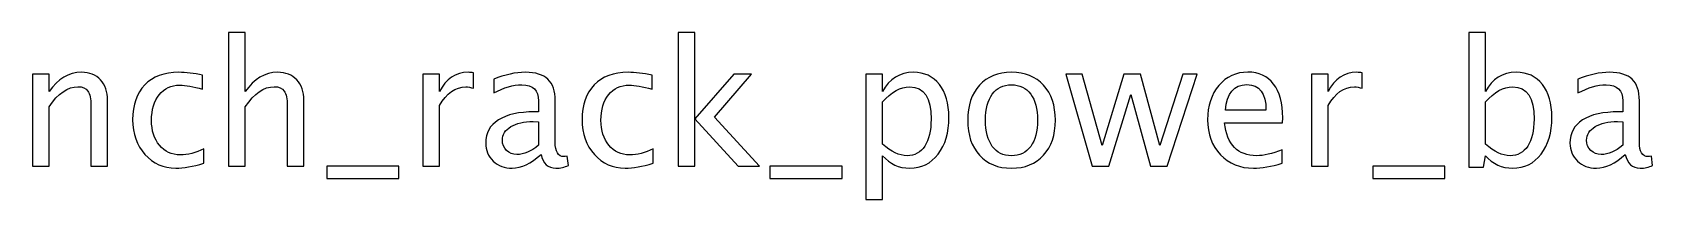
# Model space of a CAD drawing. Header units: centimetres. Extents: x -27.4 to 24.7, y -31.9 to 14.1.
# Drawn here: x 0.5 to 12.38, y 12.93 to 14.15 of the extents above; entities that cross this region are included whole.
import ezdxf

# ---------------------------------------------------------------- set-up
doc = ezdxf.new("R2010")
doc.units = ezdxf.units.CM
doc.header["$MEASUREMENT"] = 0
doc.layers.add('Layer 1', color=7, linetype='Continuous')

msp = doc.modelspace()

# ---------------------------------------------------------------- linework, layer by layer
at = {"layer": 'Layer 1'}
for points, knots in [([(1.94099, 13.17044), (1.94099, 13.17044), (1.94099, 14.14961), (1.94099, 14.14961), (1.94099, 14.14961), (1.94099, 14.14961), (2.06291, 14.14961), (2.06291, 14.14961), (2.06291, 14.14961), (2.06291, 14.14961), (2.06291, 13.71633), (2.06291, 13.71633), (2.06291, 13.71633), (2.12747, 13.81052), (2.20663, 13.85751), (2.30019, 13.85751), (2.30019, 13.85751), (2.35903, 13.85751), (2.40581, 13.8391), (2.44031, 13.80205), (2.44031, 13.80205), (2.47481, 13.76522), (2.49217, 13.71548), (2.49217, 13.65325), (2.49217, 13.65325), (2.49217, 13.65325), (2.49217, 13.17044), (2.49217, 13.17044), (2.49217, 13.17044), (2.49217, 13.17044), (2.37025, 13.17044), (2.37025, 13.17044), (2.37025, 13.17044), (2.37025, 13.17044), (2.37025, 13.61346), (2.37025, 13.61346), (2.37025, 13.61346), (2.37025, 13.66341), (2.36284, 13.69897), (2.34824, 13.72014), (2.34824, 13.72014), (2.33342, 13.74152), (2.30908, 13.7521), (2.275, 13.7521), (2.275, 13.7521), (2.20007, 13.7521), (2.12937, 13.70321), (2.06291, 13.60542), (2.06291, 13.60542), (2.06291, 13.60542), (2.06291, 13.17044), (2.06291, 13.17044), (2.06291, 13.17044), (2.06291, 13.17044), (1.94099, 13.17044), (1.94099, 13.17044)], [0, 0, 0, 0, 0.06666667, 0.06666667, 0.06666667, 0.06666667, 0.13333333, 0.13333333, 0.13333333, 0.13333333, 0.2, 0.2, 0.2, 0.2, 0.26666667, 0.26666667, 0.26666667, 0.26666667, 0.33333333, 0.33333333, 0.33333333, 0.33333333, 0.4, 0.4, 0.4, 0.4, 0.46666667, 0.46666667, 0.46666667, 0.46666667, 0.53333333, 0.53333333, 0.53333333, 0.53333333, 0.6, 0.6, 0.6, 0.6, 0.66666667, 0.66666667, 0.66666667, 0.66666667, 0.73333333, 0.73333333, 0.73333333, 0.73333333, 0.8, 0.8, 0.8, 0.8, 0.86666667, 0.86666667, 0.86666667, 0.86666667, 1, 1, 1, 1]), ([(5.23558, 13.17044), (5.23558, 13.17044), (5.23558, 14.14961), (5.23558, 14.14961), (5.23558, 14.14961), (5.23558, 14.14961), (5.3575, 14.14961), (5.3575, 14.14961), (5.3575, 14.14961), (5.3575, 14.14961), (5.3575, 13.51694), (5.3575, 13.51694), (5.3575, 13.51694), (5.3575, 13.51694), (5.64325, 13.84354), (5.64325, 13.84354), (5.64325, 13.84354), (5.64325, 13.84354), (5.77491, 13.84354), (5.77491, 13.84354), (5.77491, 13.84354), (5.77491, 13.84354), (5.50186, 13.52943), (5.50186, 13.52943), (5.50186, 13.52943), (5.50186, 13.52943), (5.83206, 13.17044), (5.83206, 13.17044), (5.83206, 13.17044), (5.83206, 13.17044), (5.675, 13.17044), (5.675, 13.17044), (5.675, 13.17044), (5.675, 13.17044), (5.3575, 13.51567), (5.3575, 13.51567), (5.3575, 13.51567), (5.3575, 13.51567), (5.3575, 13.17044), (5.3575, 13.17044), (5.3575, 13.17044), (5.3575, 13.17044), (5.23558, 13.17044), (5.23558, 13.17044)], [0, 0, 0, 0, 0.08333333, 0.08333333, 0.08333333, 0.08333333, 0.16666667, 0.16666667, 0.16666667, 0.16666667, 0.25, 0.25, 0.25, 0.25, 0.33333333, 0.33333333, 0.33333333, 0.33333333, 0.41666667, 0.41666667, 0.41666667, 0.41666667, 0.5, 0.5, 0.5, 0.5, 0.58333333, 0.58333333, 0.58333333, 0.58333333, 0.66666667, 0.66666667, 0.66666667, 0.66666667, 0.75, 0.75, 0.75, 0.75, 0.83333333, 0.83333333, 0.83333333, 0.83333333, 1, 1, 1, 1]), ([(11.03313, 13.16282), (11.03313, 13.16282), (11.03313, 14.14961), (11.03313, 14.14961), (11.03313, 14.14961), (11.03313, 14.14961), (11.15505, 14.14961), (11.15505, 14.14961), (11.15505, 14.14961), (11.15505, 14.14961), (11.15505, 13.71633), (11.15505, 13.71633), (11.15505, 13.71633), (11.205, 13.81052), (11.28015, 13.85751), (11.38026, 13.85751), (11.38026, 13.85751), (11.46133, 13.85751), (11.52504, 13.82809), (11.57161, 13.76903), (11.57161, 13.76903), (11.61818, 13.70998), (11.64146, 13.62933), (11.64146, 13.5271), (11.64146, 13.5271), (11.64146, 13.41576), (11.615, 13.3258), (11.5623, 13.25765), (11.5623, 13.25765), (11.50959, 13.18928), (11.44017, 13.1552), (11.35423, 13.1552), (11.35423, 13.1552), (11.27443, 13.1552), (11.20797, 13.18568), (11.15505, 13.24685), (11.15505, 13.24685), (11.15505, 13.24685), (11.14023, 13.16282), (11.14023, 13.16282), (11.14023, 13.16282), (11.14023, 13.16282), (11.03313, 13.16282), (11.03313, 13.16282)], [0, 0, 0, 0, 0.08333333, 0.08333333, 0.08333333, 0.08333333, 0.16666667, 0.16666667, 0.16666667, 0.16666667, 0.25, 0.25, 0.25, 0.25, 0.33333333, 0.33333333, 0.33333333, 0.33333333, 0.41666667, 0.41666667, 0.41666667, 0.41666667, 0.5, 0.5, 0.5, 0.5, 0.58333333, 0.58333333, 0.58333333, 0.58333333, 0.66666667, 0.66666667, 0.66666667, 0.66666667, 0.75, 0.75, 0.75, 0.75, 0.83333333, 0.83333333, 0.83333333, 0.83333333, 1, 1, 1, 1]), ([(0.50229, 13.17044), (0.50229, 13.17044), (0.50229, 13.84354), (0.50229, 13.84354), (0.50229, 13.84354), (0.50229, 13.84354), (0.62421, 13.84354), (0.62421, 13.84354), (0.62421, 13.84354), (0.62421, 13.84354), (0.62421, 13.71633), (0.62421, 13.71633), (0.62421, 13.71633), (0.68877, 13.81052), (0.76793, 13.85751), (0.86149, 13.85751), (0.86149, 13.85751), (0.92033, 13.85751), (0.96711, 13.8391), (1.00161, 13.80205), (1.00161, 13.80205), (1.03611, 13.76522), (1.05347, 13.71548), (1.05347, 13.65325), (1.05347, 13.65325), (1.05347, 13.65325), (1.05347, 13.17044), (1.05347, 13.17044), (1.05347, 13.17044), (1.05347, 13.17044), (0.93155, 13.17044), (0.93155, 13.17044), (0.93155, 13.17044), (0.93155, 13.17044), (0.93155, 13.61346), (0.93155, 13.61346), (0.93155, 13.61346), (0.93155, 13.66341), (0.92414, 13.69897), (0.90954, 13.72014), (0.90954, 13.72014), (0.89472, 13.74152), (0.87038, 13.7521), (0.8363, 13.7521), (0.8363, 13.7521), (0.76137, 13.7521), (0.69067, 13.70321), (0.62421, 13.60542), (0.62421, 13.60542), (0.62421, 13.60542), (0.62421, 13.17044), (0.62421, 13.17044), (0.62421, 13.17044), (0.62421, 13.17044), (0.50229, 13.17044), (0.50229, 13.17044)], [0, 0, 0, 0, 0.06666667, 0.06666667, 0.06666667, 0.06666667, 0.13333333, 0.13333333, 0.13333333, 0.13333333, 0.2, 0.2, 0.2, 0.2, 0.26666667, 0.26666667, 0.26666667, 0.26666667, 0.33333333, 0.33333333, 0.33333333, 0.33333333, 0.4, 0.4, 0.4, 0.4, 0.46666667, 0.46666667, 0.46666667, 0.46666667, 0.53333333, 0.53333333, 0.53333333, 0.53333333, 0.6, 0.6, 0.6, 0.6, 0.66666667, 0.66666667, 0.66666667, 0.66666667, 0.73333333, 0.73333333, 0.73333333, 0.73333333, 0.8, 0.8, 0.8, 0.8, 0.86666667, 0.86666667, 0.86666667, 0.86666667, 1, 1, 1, 1]), ([(1.7579, 13.19076), (1.67895, 13.16705), (1.61079, 13.1552), (1.55343, 13.1552), (1.55343, 13.1552), (1.46241, 13.1552), (1.38706, 13.18886), (1.32716, 13.25595), (1.32716, 13.25595), (1.26726, 13.32326), (1.2372, 13.40814), (1.2372, 13.51038), (1.2372, 13.51038), (1.2372, 13.6196), (1.26683, 13.7049), (1.3261, 13.76586), (1.3261, 13.76586), (1.38537, 13.82703), (1.46813, 13.85751), (1.57439, 13.85751), (1.57439, 13.85751), (1.62667, 13.85751), (1.68551, 13.85031), (1.75028, 13.83592), (1.75028, 13.83592), (1.75028, 13.83592), (1.75028, 13.73305), (1.75028, 13.73305), (1.75028, 13.73305), (1.68149, 13.75337), (1.6254, 13.76353), (1.58222, 13.76353), (1.58222, 13.76353), (1.51956, 13.76353), (1.4694, 13.74004), (1.43193, 13.69326), (1.43193, 13.69326), (1.39447, 13.64648), (1.37563, 13.58404), (1.37563, 13.50614), (1.37563, 13.50614), (1.37563, 13.43058), (1.3951, 13.36962), (1.43384, 13.32284), (1.43384, 13.32284), (1.47257, 13.27627), (1.52316, 13.25299), (1.58603, 13.25299), (1.58603, 13.25299), (1.6417, 13.25299), (1.69885, 13.26738), (1.7579, 13.29617), (1.7579, 13.29617), (1.7579, 13.29617), (1.7579, 13.19076), (1.7579, 13.19076)], [0, 0, 0, 0, 0.06666667, 0.06666667, 0.06666667, 0.06666667, 0.13333333, 0.13333333, 0.13333333, 0.13333333, 0.2, 0.2, 0.2, 0.2, 0.26666667, 0.26666667, 0.26666667, 0.26666667, 0.33333333, 0.33333333, 0.33333333, 0.33333333, 0.4, 0.4, 0.4, 0.4, 0.46666667, 0.46666667, 0.46666667, 0.46666667, 0.53333333, 0.53333333, 0.53333333, 0.53333333, 0.6, 0.6, 0.6, 0.6, 0.66666667, 0.66666667, 0.66666667, 0.66666667, 0.73333333, 0.73333333, 0.73333333, 0.73333333, 0.8, 0.8, 0.8, 0.8, 0.86666667, 0.86666667, 0.86666667, 0.86666667, 1, 1, 1, 1]), ([(3.36424, 13.17044), (3.36424, 13.17044), (3.36424, 13.84354), (3.36424, 13.84354), (3.36424, 13.84354), (3.36424, 13.84354), (3.48616, 13.84354), (3.48616, 13.84354), (3.48616, 13.84354), (3.48616, 13.84354), (3.48616, 13.71633), (3.48616, 13.71633), (3.48616, 13.71633), (3.53463, 13.81052), (3.60491, 13.85751), (3.69719, 13.85751), (3.69719, 13.85751), (3.70968, 13.85751), (3.7228, 13.85645), (3.73635, 13.85434), (3.73635, 13.85434), (3.73635, 13.85434), (3.73635, 13.74025), (3.73635, 13.74025), (3.73635, 13.74025), (3.71518, 13.74723), (3.69656, 13.75083), (3.68047, 13.75083), (3.68047, 13.75083), (3.603, 13.75083), (3.53823, 13.70511), (3.48616, 13.61346), (3.48616, 13.61346), (3.48616, 13.61346), (3.48616, 13.17044), (3.48616, 13.17044), (3.48616, 13.17044), (3.48616, 13.17044), (3.36424, 13.17044), (3.36424, 13.17044)], [0, 0, 0, 0, 0.09090909, 0.09090909, 0.09090909, 0.09090909, 0.18181818, 0.18181818, 0.18181818, 0.18181818, 0.27272727, 0.27272727, 0.27272727, 0.27272727, 0.36363636, 0.36363636, 0.36363636, 0.36363636, 0.45454545, 0.45454545, 0.45454545, 0.45454545, 0.54545455, 0.54545455, 0.54545455, 0.54545455, 0.63636364, 0.63636364, 0.63636364, 0.63636364, 0.72727273, 0.72727273, 0.72727273, 0.72727273, 0.81818182, 0.81818182, 0.81818182, 0.81818182, 1, 1, 1, 1]), ([(4.2308, 13.25617), (4.15757, 13.18886), (4.08708, 13.1552), (4.01935, 13.1552), (4.01935, 13.1552), (3.96368, 13.1552), (3.91732, 13.17256), (3.88071, 13.20748), (3.88071, 13.20748), (3.84388, 13.24241), (3.82546, 13.28643), (3.82546, 13.33956), (3.82546, 13.33956), (3.82546, 13.41301), (3.85636, 13.46953), (3.91817, 13.5089), (3.91817, 13.5089), (3.97998, 13.54827), (4.06867, 13.56795), (4.18424, 13.56795), (4.18424, 13.56795), (4.18424, 13.56795), (4.21281, 13.56795), (4.21281, 13.56795), (4.21281, 13.56795), (4.21281, 13.56795), (4.21281, 13.64902), (4.21281, 13.64902), (4.21281, 13.64902), (4.21281, 13.72712), (4.17217, 13.76607), (4.09068, 13.76607), (4.09068, 13.76607), (4.0276, 13.76607), (3.9586, 13.74617), (3.88388, 13.70638), (3.88388, 13.70638), (3.88388, 13.70638), (3.88388, 13.80671), (3.88388, 13.80671), (3.88388, 13.80671), (3.96601, 13.84058), (4.04348, 13.85751), (4.11608, 13.85751), (4.11608, 13.85751), (4.1908, 13.85751), (4.24604, 13.84058), (4.28139, 13.8065), (4.28139, 13.8065), (4.31695, 13.77242), (4.33473, 13.71993), (4.33473, 13.64902), (4.33473, 13.64902), (4.33473, 13.64902), (4.33473, 13.34485), (4.33473, 13.34485), (4.33473, 13.34485), (4.33473, 13.27522), (4.35611, 13.24029), (4.39908, 13.24029), (4.39908, 13.24029), (4.40437, 13.24029), (4.4122, 13.24114), (4.42257, 13.24283), (4.42257, 13.24283), (4.42257, 13.24283), (4.43125, 13.1751), (4.43125, 13.1751), (4.43125, 13.1751), (4.40352, 13.16176), (4.37304, 13.1552), (4.3396, 13.1552), (4.3396, 13.1552), (4.28266, 13.1552), (4.24647, 13.18886), (4.2308, 13.25617)], [0, 0, 0, 0, 0.05, 0.05, 0.05, 0.05, 0.1, 0.1, 0.1, 0.1, 0.15, 0.15, 0.15, 0.15, 0.2, 0.2, 0.2, 0.2, 0.25, 0.25, 0.25, 0.25, 0.3, 0.3, 0.3, 0.3, 0.35, 0.35, 0.35, 0.35, 0.4, 0.4, 0.4, 0.4, 0.45, 0.45, 0.45, 0.45, 0.5, 0.5, 0.5, 0.5, 0.55, 0.55, 0.55, 0.55, 0.6, 0.6, 0.6, 0.6, 0.65, 0.65, 0.65, 0.65, 0.7, 0.7, 0.7, 0.7, 0.75, 0.75, 0.75, 0.75, 0.8, 0.8, 0.8, 0.8, 0.85, 0.85, 0.85, 0.85, 0.9, 0.9, 0.9, 0.9, 1, 1, 1, 1]), ([(5.05249, 13.19076), (4.97354, 13.16705), (4.90538, 13.1552), (4.84802, 13.1552), (4.84802, 13.1552), (4.757, 13.1552), (4.68165, 13.18886), (4.62175, 13.25595), (4.62175, 13.25595), (4.56185, 13.32326), (4.53179, 13.40814), (4.53179, 13.51038), (4.53179, 13.51038), (4.53179, 13.6196), (4.56142, 13.7049), (4.62069, 13.76586), (4.62069, 13.76586), (4.67996, 13.82703), (4.76272, 13.85751), (4.86898, 13.85751), (4.86898, 13.85751), (4.92126, 13.85751), (4.9801, 13.85031), (5.04487, 13.83592), (5.04487, 13.83592), (5.04487, 13.83592), (5.04487, 13.73305), (5.04487, 13.73305), (5.04487, 13.73305), (4.97608, 13.75337), (4.91999, 13.76353), (4.87681, 13.76353), (4.87681, 13.76353), (4.81415, 13.76353), (4.76399, 13.74004), (4.72652, 13.69326), (4.72652, 13.69326), (4.68906, 13.64648), (4.67022, 13.58404), (4.67022, 13.50614), (4.67022, 13.50614), (4.67022, 13.43058), (4.68969, 13.36962), (4.72843, 13.32284), (4.72843, 13.32284), (4.76716, 13.27627), (4.81775, 13.25299), (4.88062, 13.25299), (4.88062, 13.25299), (4.93629, 13.25299), (4.99344, 13.26738), (5.05249, 13.29617), (5.05249, 13.29617), (5.05249, 13.29617), (5.05249, 13.19076), (5.05249, 13.19076)], [0, 0, 0, 0, 0.06666667, 0.06666667, 0.06666667, 0.06666667, 0.13333333, 0.13333333, 0.13333333, 0.13333333, 0.2, 0.2, 0.2, 0.2, 0.26666667, 0.26666667, 0.26666667, 0.26666667, 0.33333333, 0.33333333, 0.33333333, 0.33333333, 0.4, 0.4, 0.4, 0.4, 0.46666667, 0.46666667, 0.46666667, 0.46666667, 0.53333333, 0.53333333, 0.53333333, 0.53333333, 0.6, 0.6, 0.6, 0.6, 0.66666667, 0.66666667, 0.66666667, 0.66666667, 0.73333333, 0.73333333, 0.73333333, 0.73333333, 0.8, 0.8, 0.8, 0.8, 0.86666667, 0.86666667, 0.86666667, 0.86666667, 1, 1, 1, 1]), ([(6.6129, 12.92533), (6.6129, 12.92533), (6.6129, 13.84354), (6.6129, 13.84354), (6.6129, 13.84354), (6.6129, 13.84354), (6.73482, 13.84354), (6.73482, 13.84354), (6.73482, 13.84354), (6.73482, 13.84354), (6.73482, 13.71633), (6.73482, 13.71633), (6.73482, 13.71633), (6.78477, 13.81052), (6.85992, 13.85751), (6.96003, 13.85751), (6.96003, 13.85751), (7.0411, 13.85751), (7.10481, 13.82809), (7.15138, 13.76903), (7.15138, 13.76903), (7.19795, 13.70998), (7.22123, 13.62933), (7.22123, 13.5271), (7.22123, 13.5271), (7.22123, 13.41576), (7.19477, 13.3258), (7.14207, 13.25765), (7.14207, 13.25765), (7.08936, 13.18928), (7.01994, 13.1552), (6.934, 13.1552), (6.934, 13.1552), (6.8542, 13.1552), (6.78774, 13.18568), (6.73482, 13.24685), (6.73482, 13.24685), (6.73482, 13.24685), (6.73482, 12.92533), (6.73482, 12.92533), (6.73482, 12.92533), (6.73482, 12.92533), (6.6129, 12.92533), (6.6129, 12.92533)], [0, 0, 0, 0, 0.08333333, 0.08333333, 0.08333333, 0.08333333, 0.16666667, 0.16666667, 0.16666667, 0.16666667, 0.25, 0.25, 0.25, 0.25, 0.33333333, 0.33333333, 0.33333333, 0.33333333, 0.41666667, 0.41666667, 0.41666667, 0.41666667, 0.5, 0.5, 0.5, 0.5, 0.58333333, 0.58333333, 0.58333333, 0.58333333, 0.66666667, 0.66666667, 0.66666667, 0.66666667, 0.75, 0.75, 0.75, 0.75, 0.83333333, 0.83333333, 0.83333333, 0.83333333, 1, 1, 1, 1]), ([(7.68012, 13.1552), (7.58127, 13.1552), (7.50296, 13.18674), (7.44538, 13.24982), (7.44538, 13.24982), (7.3876, 13.31289), (7.35881, 13.39862), (7.35881, 13.50678), (7.35881, 13.50678), (7.35881, 13.61473), (7.3876, 13.70024), (7.44538, 13.76311), (7.44538, 13.76311), (7.50296, 13.82597), (7.58127, 13.85751), (7.68012, 13.85751), (7.68012, 13.85751), (7.77897, 13.85751), (7.85729, 13.82597), (7.91486, 13.76311), (7.91486, 13.76311), (7.97264, 13.70024), (8.00143, 13.61473), (8.00143, 13.50678), (8.00143, 13.50678), (8.00143, 13.39862), (7.97264, 13.31289), (7.91486, 13.24982), (7.91486, 13.24982), (7.85729, 13.18674), (7.77897, 13.1552), (7.68012, 13.1552)], [0, 0, 0, 0, 0.11111111, 0.11111111, 0.11111111, 0.11111111, 0.22222222, 0.22222222, 0.22222222, 0.22222222, 0.33333333, 0.33333333, 0.33333333, 0.33333333, 0.44444444, 0.44444444, 0.44444444, 0.44444444, 0.55555556, 0.55555556, 0.55555556, 0.55555556, 0.66666667, 0.66666667, 0.66666667, 0.66666667, 0.77777778, 0.77777778, 0.77777778, 0.77777778, 1, 1, 1, 1]), ([(8.27109, 13.17044), (8.27109, 13.17044), (8.07805, 13.84354), (8.07805, 13.84354), (8.07805, 13.84354), (8.07805, 13.84354), (8.19701, 13.84354), (8.19701, 13.84354), (8.19701, 13.84354), (8.19701, 13.84354), (8.34496, 13.32094), (8.34496, 13.32094), (8.34496, 13.32094), (8.34496, 13.32094), (8.50456, 13.84354), (8.50456, 13.84354), (8.50456, 13.84354), (8.50456, 13.84354), (8.62648, 13.84354), (8.62648, 13.84354), (8.62648, 13.84354), (8.62648, 13.84354), (8.76681, 13.32178), (8.76681, 13.32178), (8.76681, 13.32178), (8.76681, 13.32178), (8.93657, 13.84354), (8.93657, 13.84354), (8.93657, 13.84354), (8.93657, 13.84354), (9.04071, 13.84354), (9.04071, 13.84354), (9.04071, 13.84354), (9.04071, 13.84354), (8.821, 13.17044), (8.821, 13.17044), (8.821, 13.17044), (8.821, 13.17044), (8.69908, 13.17044), (8.69908, 13.17044), (8.69908, 13.17044), (8.69908, 13.17044), (8.55472, 13.69537), (8.55472, 13.69537), (8.55472, 13.69537), (8.55472, 13.69537), (8.39301, 13.17044), (8.39301, 13.17044), (8.39301, 13.17044), (8.39301, 13.17044), (8.27109, 13.17044), (8.27109, 13.17044)], [0, 0, 0, 0, 0.07142857, 0.07142857, 0.07142857, 0.07142857, 0.14285714, 0.14285714, 0.14285714, 0.14285714, 0.21428571, 0.21428571, 0.21428571, 0.21428571, 0.28571429, 0.28571429, 0.28571429, 0.28571429, 0.35714286, 0.35714286, 0.35714286, 0.35714286, 0.42857143, 0.42857143, 0.42857143, 0.42857143, 0.5, 0.5, 0.5, 0.5, 0.57142857, 0.57142857, 0.57142857, 0.57142857, 0.64285714, 0.64285714, 0.64285714, 0.64285714, 0.71428571, 0.71428571, 0.71428571, 0.71428571, 0.78571429, 0.78571429, 0.78571429, 0.78571429, 0.85714286, 0.85714286, 0.85714286, 0.85714286, 1, 1, 1, 1]), ([(9.66492, 13.19203), (9.58301, 13.16748), (9.51294, 13.1552), (9.45452, 13.1552), (9.45452, 13.1552), (9.35483, 13.1552), (9.27376, 13.18822), (9.21132, 13.25405), (9.21132, 13.25405), (9.14888, 13.31988), (9.11755, 13.40518), (9.11755, 13.51017), (9.11755, 13.51017), (9.11755, 13.61198), (9.14507, 13.69559), (9.20031, 13.76099), (9.20031, 13.76099), (9.25556, 13.82618), (9.32625, 13.85878), (9.4124, 13.85878), (9.4124, 13.85878), (9.49389, 13.85878), (9.55697, 13.82978), (9.60142, 13.77179), (9.60142, 13.77179), (9.64587, 13.71379), (9.6681, 13.63166), (9.6681, 13.52519), (9.6681, 13.52519), (9.6681, 13.52519), (9.66746, 13.48794), (9.66746, 13.48794), (9.66746, 13.48794), (9.66746, 13.48794), (9.24201, 13.48794), (9.24201, 13.48794), (9.24201, 13.48794), (9.25979, 13.32707), (9.33832, 13.24664), (9.47738, 13.24664), (9.47738, 13.24664), (9.5284, 13.24664), (9.59084, 13.26103), (9.66492, 13.28982), (9.66492, 13.28982), (9.66492, 13.28982), (9.66492, 13.19203), (9.66492, 13.19203)], [0, 0, 0, 0, 0.07692308, 0.07692308, 0.07692308, 0.07692308, 0.15384615, 0.15384615, 0.15384615, 0.15384615, 0.23076923, 0.23076923, 0.23076923, 0.23076923, 0.30769231, 0.30769231, 0.30769231, 0.30769231, 0.38461538, 0.38461538, 0.38461538, 0.38461538, 0.46153846, 0.46153846, 0.46153846, 0.46153846, 0.53846154, 0.53846154, 0.53846154, 0.53846154, 0.61538462, 0.61538462, 0.61538462, 0.61538462, 0.69230769, 0.69230769, 0.69230769, 0.69230769, 0.76923077, 0.76923077, 0.76923077, 0.76923077, 0.84615385, 0.84615385, 0.84615385, 0.84615385, 1, 1, 1, 1]), ([(9.87849, 13.17044), (9.87849, 13.17044), (9.87849, 13.84354), (9.87849, 13.84354), (9.87849, 13.84354), (9.87849, 13.84354), (10.00041, 13.84354), (10.00041, 13.84354), (10.00041, 13.84354), (10.00041, 13.84354), (10.00041, 13.71633), (10.00041, 13.71633), (10.00041, 13.71633), (10.04888, 13.81052), (10.11916, 13.85751), (10.21144, 13.85751), (10.21144, 13.85751), (10.22393, 13.85751), (10.23705, 13.85645), (10.2506, 13.85434), (10.2506, 13.85434), (10.2506, 13.85434), (10.2506, 13.74025), (10.2506, 13.74025), (10.2506, 13.74025), (10.22943, 13.74723), (10.21081, 13.75083), (10.19472, 13.75083), (10.19472, 13.75083), (10.11725, 13.75083), (10.05248, 13.70511), (10.00041, 13.61346), (10.00041, 13.61346), (10.00041, 13.61346), (10.00041, 13.17044), (10.00041, 13.17044), (10.00041, 13.17044), (10.00041, 13.17044), (9.87849, 13.17044), (9.87849, 13.17044)], [0, 0, 0, 0, 0.09090909, 0.09090909, 0.09090909, 0.09090909, 0.18181818, 0.18181818, 0.18181818, 0.18181818, 0.27272727, 0.27272727, 0.27272727, 0.27272727, 0.36363636, 0.36363636, 0.36363636, 0.36363636, 0.45454545, 0.45454545, 0.45454545, 0.45454545, 0.54545455, 0.54545455, 0.54545455, 0.54545455, 0.63636364, 0.63636364, 0.63636364, 0.63636364, 0.72727273, 0.72727273, 0.72727273, 0.72727273, 0.81818182, 0.81818182, 0.81818182, 0.81818182, 1, 1, 1, 1]), ([(12.1793, 13.25617), (12.10607, 13.18886), (12.03558, 13.1552), (11.96785, 13.1552), (11.96785, 13.1552), (11.91218, 13.1552), (11.86582, 13.17256), (11.82921, 13.20748), (11.82921, 13.20748), (11.79238, 13.24241), (11.77396, 13.28643), (11.77396, 13.33956), (11.77396, 13.33956), (11.77396, 13.41301), (11.80486, 13.46953), (11.86667, 13.5089), (11.86667, 13.5089), (11.92848, 13.54827), (12.01717, 13.56795), (12.13274, 13.56795), (12.13274, 13.56795), (12.13274, 13.56795), (12.16131, 13.56795), (12.16131, 13.56795), (12.16131, 13.56795), (12.16131, 13.56795), (12.16131, 13.64902), (12.16131, 13.64902), (12.16131, 13.64902), (12.16131, 13.72712), (12.12067, 13.76607), (12.03918, 13.76607), (12.03918, 13.76607), (11.9761, 13.76607), (11.9071, 13.74617), (11.83238, 13.70638), (11.83238, 13.70638), (11.83238, 13.70638), (11.83238, 13.80671), (11.83238, 13.80671), (11.83238, 13.80671), (11.91451, 13.84058), (11.99198, 13.85751), (12.06458, 13.85751), (12.06458, 13.85751), (12.1393, 13.85751), (12.19454, 13.84058), (12.22989, 13.8065), (12.22989, 13.8065), (12.26545, 13.77242), (12.28323, 13.71993), (12.28323, 13.64902), (12.28323, 13.64902), (12.28323, 13.64902), (12.28323, 13.34485), (12.28323, 13.34485), (12.28323, 13.34485), (12.28323, 13.27522), (12.30461, 13.24029), (12.34758, 13.24029), (12.34758, 13.24029), (12.35287, 13.24029), (12.3607, 13.24114), (12.37107, 13.24283), (12.37107, 13.24283), (12.37107, 13.24283), (12.37975, 13.1751), (12.37975, 13.1751), (12.37975, 13.1751), (12.35202, 13.16176), (12.32154, 13.1552), (12.2881, 13.1552), (12.2881, 13.1552), (12.23116, 13.1552), (12.19497, 13.18886), (12.1793, 13.25617)], [0, 0, 0, 0, 0.05, 0.05, 0.05, 0.05, 0.1, 0.1, 0.1, 0.1, 0.15, 0.15, 0.15, 0.15, 0.2, 0.2, 0.2, 0.2, 0.25, 0.25, 0.25, 0.25, 0.3, 0.3, 0.3, 0.3, 0.35, 0.35, 0.35, 0.35, 0.4, 0.4, 0.4, 0.4, 0.45, 0.45, 0.45, 0.45, 0.5, 0.5, 0.5, 0.5, 0.55, 0.55, 0.55, 0.55, 0.6, 0.6, 0.6, 0.6, 0.65, 0.65, 0.65, 0.65, 0.7, 0.7, 0.7, 0.7, 0.75, 0.75, 0.75, 0.75, 0.8, 0.8, 0.8, 0.8, 0.85, 0.85, 0.85, 0.85, 0.9, 0.9, 0.9, 0.9, 1, 1, 1, 1]), ([(6.73482, 13.33088), (6.79769, 13.27479), (6.85759, 13.24664), (6.91453, 13.24664), (6.91453, 13.24664), (6.97062, 13.24664), (7.01401, 13.27014), (7.04449, 13.31691), (7.04449, 13.31691), (7.07518, 13.36369), (7.09042, 13.42952), (7.09042, 13.51461), (7.09042, 13.51461), (7.09042, 13.67209), (7.03835, 13.75083), (6.93421, 13.75083), (6.93421, 13.75083), (6.86605, 13.75083), (6.79959, 13.714), (6.73482, 13.64013), (6.73482, 13.64013), (6.73482, 13.64013), (6.73482, 13.33088), (6.73482, 13.33088)], [0, 0, 0, 0, 0.14285714, 0.14285714, 0.14285714, 0.14285714, 0.28571429, 0.28571429, 0.28571429, 0.28571429, 0.42857143, 0.42857143, 0.42857143, 0.42857143, 0.57142857, 0.57142857, 0.57142857, 0.57142857, 0.71428571, 0.71428571, 0.71428571, 0.71428571, 1, 1, 1, 1]), ([(7.67991, 13.24664), (7.74023, 13.24664), (7.78722, 13.26929), (7.82067, 13.3148), (7.82067, 13.3148), (7.8539, 13.36009), (7.87062, 13.42423), (7.87062, 13.50678), (7.87062, 13.50678), (7.87062, 13.58912), (7.8539, 13.65304), (7.82067, 13.69834), (7.82067, 13.69834), (7.78722, 13.74342), (7.74023, 13.76607), (7.67991, 13.76607), (7.67991, 13.76607), (7.61937, 13.76607), (7.57238, 13.74342), (7.53936, 13.69834), (7.53936, 13.69834), (7.50613, 13.65304), (7.48962, 13.58912), (7.48962, 13.50678), (7.48962, 13.50678), (7.48962, 13.42423), (7.50613, 13.36009), (7.53936, 13.3148), (7.53936, 13.3148), (7.57238, 13.26929), (7.61937, 13.24664), (7.67991, 13.24664)], [0, 0, 0, 0, 0.11111111, 0.11111111, 0.11111111, 0.11111111, 0.22222222, 0.22222222, 0.22222222, 0.22222222, 0.33333333, 0.33333333, 0.33333333, 0.33333333, 0.44444444, 0.44444444, 0.44444444, 0.44444444, 0.55555556, 0.55555556, 0.55555556, 0.55555556, 0.66666667, 0.66666667, 0.66666667, 0.66666667, 0.77777778, 0.77777778, 0.77777778, 0.77777778, 1, 1, 1, 1]), ([(9.24836, 13.57938), (9.24836, 13.57938), (9.54554, 13.57938), (9.54554, 13.57938), (9.54554, 13.57938), (9.54554, 13.70469), (9.49876, 13.76734), (9.40542, 13.76734), (9.40542, 13.76734), (9.31144, 13.76734), (9.25916, 13.70469), (9.24836, 13.57938)], [0, 0, 0, 0, 0.25, 0.25, 0.25, 0.25, 0.5, 0.5, 0.5, 0.5, 1, 1, 1, 1]), ([(11.15505, 13.33088), (11.21792, 13.27479), (11.27782, 13.24664), (11.33476, 13.24664), (11.33476, 13.24664), (11.39085, 13.24664), (11.43424, 13.27014), (11.46472, 13.31691), (11.46472, 13.31691), (11.49541, 13.36369), (11.51065, 13.42952), (11.51065, 13.51461), (11.51065, 13.51461), (11.51065, 13.67209), (11.45858, 13.75083), (11.35444, 13.75083), (11.35444, 13.75083), (11.28628, 13.75083), (11.21982, 13.714), (11.15505, 13.64013), (11.15505, 13.64013), (11.15505, 13.64013), (11.15505, 13.33088), (11.15505, 13.33088)], [0, 0, 0, 0, 0.14285714, 0.14285714, 0.14285714, 0.14285714, 0.28571429, 0.28571429, 0.28571429, 0.28571429, 0.42857143, 0.42857143, 0.42857143, 0.42857143, 0.57142857, 0.57142857, 0.57142857, 0.57142857, 0.71428571, 0.71428571, 0.71428571, 0.71428571, 1, 1, 1, 1]), ([(4.21281, 13.32263), (4.21281, 13.32263), (4.21281, 13.49556), (4.21281, 13.49556), (4.21281, 13.49556), (4.21281, 13.49556), (4.17365, 13.49683), (4.17365, 13.49683), (4.17365, 13.49683), (4.10592, 13.49683), (4.05131, 13.48434), (4.00961, 13.45937), (4.00961, 13.45937), (3.96812, 13.43418), (3.94738, 13.40095), (3.94738, 13.35946), (3.94738, 13.35946), (3.94738, 13.33046), (3.95775, 13.30591), (3.97828, 13.2858), (3.97828, 13.2858), (3.99903, 13.26569), (4.02422, 13.25553), (4.05406, 13.25553), (4.05406, 13.25553), (4.10486, 13.25553), (4.15778, 13.27797), (4.21281, 13.32263)], [0, 0, 0, 0, 0.125, 0.125, 0.125, 0.125, 0.25, 0.25, 0.25, 0.25, 0.375, 0.375, 0.375, 0.375, 0.5, 0.5, 0.5, 0.5, 0.625, 0.625, 0.625, 0.625, 0.75, 0.75, 0.75, 0.75, 1, 1, 1, 1]), ([(12.16131, 13.32263), (12.16131, 13.32263), (12.16131, 13.49556), (12.16131, 13.49556), (12.16131, 13.49556), (12.16131, 13.49556), (12.12215, 13.49683), (12.12215, 13.49683), (12.12215, 13.49683), (12.05442, 13.49683), (11.99981, 13.48434), (11.95811, 13.45937), (11.95811, 13.45937), (11.91662, 13.43418), (11.89588, 13.40095), (11.89588, 13.35946), (11.89588, 13.35946), (11.89588, 13.33046), (11.90625, 13.30591), (11.92678, 13.2858), (11.92678, 13.2858), (11.94753, 13.26569), (11.97272, 13.25553), (12.00256, 13.25553), (12.00256, 13.25553), (12.05336, 13.25553), (12.10628, 13.27797), (12.16131, 13.32263)], [0, 0, 0, 0, 0.125, 0.125, 0.125, 0.125, 0.25, 0.25, 0.25, 0.25, 0.375, 0.375, 0.375, 0.375, 0.5, 0.5, 0.5, 0.5, 0.625, 0.625, 0.625, 0.625, 0.75, 0.75, 0.75, 0.75, 1, 1, 1, 1]), ([(2.66066, 13.079), (2.66066, 13.079), (2.66066, 13.17044), (2.66066, 13.17044), (2.66066, 13.17044), (2.66066, 13.17044), (3.18898, 13.17044), (3.18898, 13.17044), (3.18898, 13.17044), (3.18898, 13.17044), (3.18898, 13.079), (3.18898, 13.079), (3.18898, 13.079), (3.18898, 13.079), (2.66066, 13.079), (2.66066, 13.079)], [0, 0, 0, 0, 0.2, 0.2, 0.2, 0.2, 0.4, 0.4, 0.4, 0.4, 0.6, 0.6, 0.6, 0.6, 1, 1, 1, 1]), ([(5.90932, 13.079), (5.90932, 13.079), (5.90932, 13.17044), (5.90932, 13.17044), (5.90932, 13.17044), (5.90932, 13.17044), (6.43764, 13.17044), (6.43764, 13.17044), (6.43764, 13.17044), (6.43764, 13.17044), (6.43764, 13.079), (6.43764, 13.079), (6.43764, 13.079), (6.43764, 13.079), (5.90932, 13.079), (5.90932, 13.079)], [0, 0, 0, 0, 0.2, 0.2, 0.2, 0.2, 0.4, 0.4, 0.4, 0.4, 0.6, 0.6, 0.6, 0.6, 1, 1, 1, 1]), ([(10.32955, 13.079), (10.32955, 13.079), (10.32955, 13.17044), (10.32955, 13.17044), (10.32955, 13.17044), (10.32955, 13.17044), (10.85787, 13.17044), (10.85787, 13.17044), (10.85787, 13.17044), (10.85787, 13.17044), (10.85787, 13.079), (10.85787, 13.079), (10.85787, 13.079), (10.85787, 13.079), (10.32955, 13.079), (10.32955, 13.079)], [0, 0, 0, 0, 0.2, 0.2, 0.2, 0.2, 0.4, 0.4, 0.4, 0.4, 0.6, 0.6, 0.6, 0.6, 1, 1, 1, 1])]:
    msp.add_open_spline(points, degree=3, knots=knots, dxfattribs=at)

doc.saveas('drawing.dxf')
